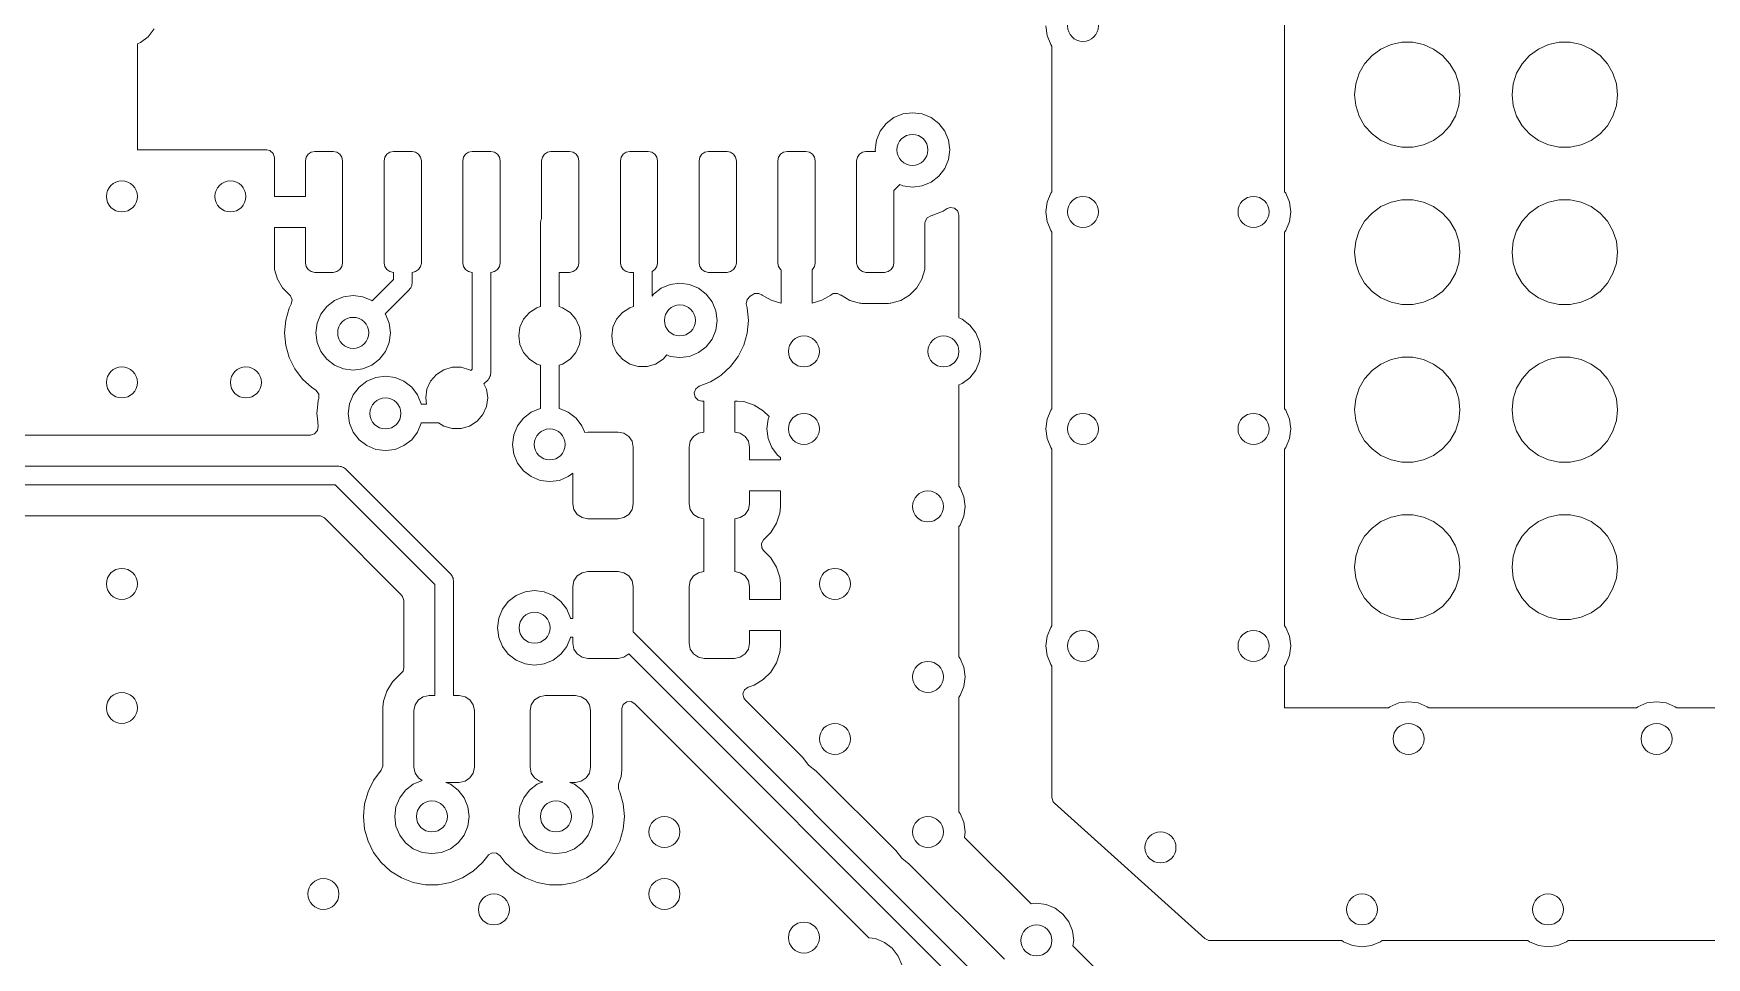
# Model space of a CAD drawing. Header units: millimetres. Extents: x 0 to 594, y 0 to 420.
# Drawn here: x 437.7 to 491.6, y 179.2 to 209 of the extents above; entities that cross this region are included whole.
import ezdxf

# ---------------------------------------------------------------- set-up
doc = ezdxf.new("R2010")
doc.units = ezdxf.units.MM
doc.linetypes.add('K5LT32768', pattern=[0])
picture_1 = doc.add_image_def('image2.png', size_in_pixel=(1000, 1000))

msp = doc.modelspace()

# ---------------------------------------------------------------- linework, layer by layer
at = {"color": 7, "linetype": 'K5LT32768', "lineweight": 18}
for p, q in [((478.013, 203.868), (478.013, 209.565)), ((441.113, 208.677), (441.362, 208.868)), ((441.362, 208.868), (441.552, 209.116)), ((470.313, 209.216), (470.354, 208.906)), ((470.354, 208.906), (470.474, 208.616)), ((441.013, 208.636), (441.113, 208.677)), ((441.013, 208.156), (441.013, 208.636)), ((470.474, 208.616), (470.513, 208.565)), ((470.513, 208.565), (470.513, 203.868)), ((481.123, 208.469), (480.836, 208.26)), ((481.448, 208.613), (481.123, 208.469)), ((481.796, 208.687), (481.448, 208.613)), ((482.151, 208.687), (481.796, 208.687)), ((482.499, 208.613), (482.151, 208.687)), ((482.823, 208.469), (482.499, 208.613)), ((483.111, 208.26), (482.823, 208.469)), ((486.203, 208.469), (485.916, 208.26)), ((486.528, 208.613), (486.203, 208.469)), ((486.876, 208.687), (486.528, 208.613)), ((487.231, 208.687), (486.876, 208.687)), ((487.579, 208.613), (487.231, 208.687)), ((487.903, 208.469), (487.579, 208.613)), ((488.191, 208.26), (487.903, 208.469)), ((441.013, 205.216), (441.013, 208.156)), ((480.598, 207.996), (480.42, 207.688)), ((480.836, 208.26), (480.598, 207.996)), ((483.349, 207.996), (483.111, 208.26)), ((483.526, 207.688), (483.349, 207.996)), ((485.678, 207.996), (485.5, 207.688)), ((485.916, 208.26), (485.678, 207.996)), ((488.429, 207.996), (488.191, 208.26)), ((488.606, 207.688), (488.429, 207.996)), ((480.31, 207.35), (480.273, 206.996)), ((480.42, 207.688), (480.31, 207.35)), ((483.636, 207.35), (483.526, 207.688)), ((483.673, 206.996), (483.636, 207.35)), ((485.39, 207.35), (485.353, 206.996)), ((485.5, 207.688), (485.39, 207.35)), ((488.716, 207.35), (488.606, 207.688)), ((488.753, 206.996), (488.716, 207.35)), ((480.273, 206.996), (480.31, 206.643)), ((483.636, 206.643), (483.673, 206.996)), ((485.353, 206.996), (485.39, 206.643)), ((488.716, 206.643), (488.753, 206.996)), ((465.413, 206.256), (465.165, 206.065)), ((465.703, 206.376), (465.413, 206.256)), ((466.013, 206.416), (465.703, 206.376)), ((466.324, 206.376), (466.013, 206.416)), ((466.613, 206.256), (466.324, 206.376)), ((466.862, 206.065), (466.613, 206.256)), ((480.31, 206.643), (480.42, 206.305)), ((480.42, 206.305), (480.598, 205.997)), ((483.349, 205.997), (483.526, 206.305)), ((483.526, 206.305), (483.636, 206.643)), ((485.39, 206.643), (485.5, 206.305)), ((485.5, 206.305), (485.678, 205.997)), ((488.429, 205.997), (488.606, 206.305)), ((488.606, 206.305), (488.716, 206.643)), ((464.974, 205.816), (464.854, 205.527)), ((465.165, 206.065), (464.974, 205.816)), ((467.052, 205.816), (466.862, 206.065)), ((467.172, 205.527), (467.052, 205.816)), ((480.598, 205.997), (480.836, 205.733)), ((480.836, 205.733), (481.123, 205.524)), ((482.823, 205.524), (483.111, 205.733)), ((483.111, 205.733), (483.349, 205.997)), ((485.678, 205.997), (485.916, 205.733)), ((485.916, 205.733), (486.203, 205.524)), ((487.903, 205.524), (488.191, 205.733)), ((488.191, 205.733), (488.429, 205.997)), ((445.185, 205.216), (441.013, 205.216)), ((445.288, 205.194), (445.185, 205.216)), ((445.394, 205.103), (445.288, 205.194)), ((445.433, 204.968), (445.394, 205.103)), ((446.521, 205.079), (446.456, 204.981)), ((446.618, 205.144), (446.521, 205.079)), ((446.733, 205.166), (446.618, 205.144)), ((447.333, 205.166), (446.733, 205.166)), ((447.448, 205.144), (447.333, 205.166)), ((447.545, 205.079), (447.448, 205.144)), ((447.61, 204.981), (447.545, 205.079)), ((449.061, 205.079), (448.996, 204.981)), ((449.158, 205.144), (449.061, 205.079)), ((449.273, 205.166), (449.158, 205.144)), ((449.873, 205.166), (449.273, 205.166)), ((449.988, 205.144), (449.873, 205.166)), ((450.085, 205.079), (449.988, 205.144)), ((450.15, 204.981), (450.085, 205.079)), ((451.601, 205.079), (451.536, 204.981)), ((451.698, 205.144), (451.601, 205.079)), ((451.813, 205.166), (451.698, 205.144)), ((452.413, 205.166), (451.813, 205.166)), ((452.528, 205.144), (452.413, 205.166)), ((452.625, 205.079), (452.528, 205.144)), ((452.69, 204.981), (452.625, 205.079)), ((454.141, 205.079), (454.076, 204.981)), ((454.238, 205.144), (454.141, 205.079)), ((454.353, 205.166), (454.238, 205.144)), ((454.953, 205.166), (454.353, 205.166)), ((455.068, 205.144), (454.953, 205.166)), ((455.165, 205.079), (455.068, 205.144)), ((455.23, 204.981), (455.165, 205.079)), ((456.681, 205.079), (456.616, 204.981)), ((456.778, 205.144), (456.681, 205.079)), ((456.893, 205.166), (456.778, 205.144)), ((457.493, 205.166), (456.893, 205.166)), ((457.608, 205.144), (457.493, 205.166)), ((457.705, 205.079), (457.608, 205.144)), ((457.77, 204.981), (457.705, 205.079)), ((459.221, 205.079), (459.156, 204.981)), ((459.318, 205.144), (459.221, 205.079)), ((459.433, 205.166), (459.318, 205.144)), ((460.033, 205.166), (459.433, 205.166)), ((460.148, 205.144), (460.033, 205.166)), ((460.245, 205.079), (460.148, 205.144)), ((460.31, 204.981), (460.245, 205.079)), ((461.761, 205.079), (461.696, 204.981)), ((461.858, 205.144), (461.761, 205.079)), ((461.973, 205.166), (461.858, 205.144)), ((462.573, 205.166), (461.973, 205.166)), ((462.688, 205.144), (462.573, 205.166)), ((462.785, 205.079), (462.688, 205.144)), ((462.85, 204.981), (462.785, 205.079)), ((464.301, 205.079), (464.236, 204.981)), ((464.398, 205.144), (464.301, 205.079)), ((464.513, 205.166), (464.398, 205.144)), ((464.82, 205.166), (464.513, 205.166)), ((464.854, 205.527), (464.813, 205.216)), ((464.813, 205.216), (464.82, 205.166)), ((467.213, 205.216), (467.172, 205.527)), ((467.172, 204.906), (467.213, 205.216)), ((481.123, 205.524), (481.448, 205.38)), ((481.448, 205.38), (481.796, 205.306)), ((481.796, 205.306), (482.151, 205.306)), ((482.151, 205.306), (482.499, 205.38)), ((482.499, 205.38), (482.823, 205.524)), ((486.203, 205.524), (486.528, 205.38)), ((486.528, 205.38), (486.876, 205.306)), ((486.876, 205.306), (487.231, 205.306)), ((487.231, 205.306), (487.579, 205.38)), ((487.579, 205.38), (487.903, 205.524)), ((445.433, 204.956), (445.433, 204.968)), ((445.433, 203.716), (445.433, 204.956)), ((446.456, 204.981), (446.433, 204.866)), ((446.433, 204.866), (446.433, 203.716)), ((447.633, 204.866), (447.61, 204.981)), ((447.633, 201.566), (447.633, 204.866)), ((448.996, 204.981), (448.973, 204.866)), ((448.973, 204.866), (448.973, 201.566)), ((450.173, 204.866), (450.15, 204.981)), ((450.173, 201.566), (450.173, 204.866)), ((451.536, 204.981), (451.513, 204.866)), ((451.513, 204.866), (451.513, 201.566)), ((452.713, 204.866), (452.69, 204.981)), ((452.713, 201.566), (452.713, 204.866)), ((454.076, 204.981), (454.053, 204.866)), ((454.053, 204.866), (454.053, 203.026)), ((455.253, 204.866), (455.23, 204.981)), ((455.253, 201.566), (455.253, 204.866)), ((456.616, 204.981), (456.593, 204.866)), ((456.593, 204.866), (456.593, 201.566)), ((457.793, 204.866), (457.77, 204.981)), ((457.793, 201.566), (457.793, 204.866)), ((459.156, 204.981), (459.133, 204.866)), ((459.133, 204.866), (459.133, 201.566)), ((460.333, 204.866), (460.31, 204.981)), ((460.333, 201.566), (460.333, 204.866)), ((461.696, 204.981), (461.673, 204.866)), ((461.673, 204.866), (461.673, 201.566)), ((462.873, 204.866), (462.85, 204.981)), ((462.873, 201.566), (462.873, 204.866)), ((464.236, 204.981), (464.213, 204.866)), ((464.213, 204.866), (464.213, 201.566)), ((466.862, 204.368), (467.052, 204.616)), ((467.052, 204.616), (467.172, 204.906)), ((465.413, 203.909), (465.603, 204.099)), ((465.603, 204.099), (465.703, 204.057)), ((465.703, 204.057), (466.013, 204.016)), ((466.013, 204.016), (466.324, 204.057)), ((466.324, 204.057), (466.613, 204.177)), ((466.613, 204.177), (466.862, 204.368)), ((446.433, 203.716), (445.433, 203.716)), ((465.413, 201.566), (465.413, 203.909)), ((470.354, 203.527), (470.313, 203.216)), ((470.474, 203.816), (470.354, 203.527)), ((470.513, 203.868), (470.474, 203.816)), ((478.052, 203.816), (478.013, 203.868)), ((478.172, 203.527), (478.052, 203.816)), ((478.213, 203.216), (478.172, 203.527)), ((481.448, 203.533), (481.123, 203.389)), ((481.796, 203.607), (481.448, 203.533)), ((482.151, 203.607), (481.796, 203.607)), ((482.499, 203.533), (482.151, 203.607)), ((482.823, 203.389), (482.499, 203.533)), ((486.528, 203.533), (486.203, 203.389)), ((486.876, 203.607), (486.528, 203.533)), ((487.231, 203.607), (486.876, 203.607)), ((487.579, 203.533), (487.231, 203.607)), ((487.903, 203.389), (487.579, 203.533)), ((454.023, 202.915), (454.013, 202.876)), ((454.043, 202.988), (454.023, 202.954)), ((454.023, 202.954), (454.023, 202.915)), ((454.053, 203.026), (454.043, 202.988)), ((466.422, 202.906), (466.414, 202.846)), ((466.492, 203.027), (466.422, 202.906)), ((466.608, 203.086), (466.492, 203.027)), ((466.616, 203.09), (466.607, 203.087)), ((466.607, 203.087), (466.608, 203.086)), ((466.617, 203.09), (466.616, 203.09)), ((466.618, 203.09), (466.617, 203.09)), ((466.999, 203.238), (466.618, 203.09)), ((467.135, 203.322), (466.999, 203.238)), ((467.23, 203.357), (467.135, 203.322)), ((467.368, 203.337), (467.23, 203.357)), ((467.474, 203.245), (467.368, 203.337)), ((467.513, 203.111), (467.474, 203.245)), ((467.513, 199.797), (467.513, 203.111)), ((470.313, 203.216), (470.354, 202.906)), ((470.354, 202.906), (470.474, 202.616)), ((478.052, 202.616), (478.172, 202.906)), ((478.172, 202.906), (478.213, 203.216)), ((480.598, 202.916), (480.42, 202.608)), ((480.836, 203.18), (480.598, 202.916)), ((481.123, 203.389), (480.836, 203.18)), ((483.111, 203.18), (482.823, 203.389)), ((483.349, 202.916), (483.111, 203.18)), ((483.526, 202.608), (483.349, 202.916)), ((485.678, 202.916), (485.5, 202.608)), ((485.916, 203.18), (485.678, 202.916)), ((486.203, 203.389), (485.916, 203.18)), ((488.191, 203.18), (487.903, 203.389)), ((488.429, 202.916), (488.191, 203.18)), ((488.606, 202.608), (488.429, 202.916)), ((445.433, 201.435), (445.433, 202.716)), ((445.433, 202.716), (446.433, 202.716)), ((446.433, 202.716), (446.433, 201.566)), ((454.013, 202.876), (454.013, 200.16)), ((466.414, 202.846), (466.414, 201.435)), ((470.474, 202.616), (470.513, 202.565)), ((470.513, 202.565), (470.513, 196.868)), ((478.013, 202.565), (478.052, 202.616)), ((478.013, 196.868), (478.013, 202.565)), ((480.42, 202.608), (480.31, 202.27)), ((483.636, 202.27), (483.526, 202.608)), ((485.5, 202.608), (485.39, 202.27)), ((488.716, 202.27), (488.606, 202.608)), ((480.31, 202.27), (480.273, 201.916)), ((480.273, 201.916), (480.31, 201.563)), ((483.673, 201.916), (483.636, 202.27)), ((483.636, 201.563), (483.673, 201.916)), ((485.39, 202.27), (485.353, 201.916)), ((485.353, 201.916), (485.39, 201.563)), ((488.753, 201.916), (488.716, 202.27)), ((488.716, 201.563), (488.753, 201.916)), ((445.439, 201.362), (445.433, 201.435)), ((445.531, 201.046), (445.439, 201.362)), ((446.433, 201.566), (446.456, 201.452)), ((446.456, 201.452), (446.521, 201.354)), ((446.521, 201.354), (446.618, 201.289)), ((446.618, 201.289), (446.733, 201.266)), ((447.333, 201.266), (447.448, 201.289)), ((447.448, 201.289), (447.545, 201.354)), ((447.545, 201.354), (447.61, 201.452)), ((447.61, 201.452), (447.633, 201.566)), ((448.973, 201.566), (448.996, 201.452)), ((448.996, 201.452), (449.061, 201.354)), ((449.061, 201.354), (449.158, 201.289)), ((449.158, 201.289), (449.273, 201.266)), ((449.873, 201.266), (449.988, 201.289)), ((449.988, 201.289), (450.085, 201.354)), ((450.085, 201.354), (450.15, 201.452)), ((450.15, 201.452), (450.173, 201.566)), ((451.513, 201.566), (451.536, 201.452)), ((451.536, 201.452), (451.601, 201.354)), ((451.601, 201.354), (451.698, 201.289)), ((451.698, 201.289), (451.813, 201.266)), ((452.413, 201.266), (452.528, 201.289)), ((452.528, 201.289), (452.625, 201.354)), ((452.625, 201.354), (452.69, 201.452)), ((452.69, 201.452), (452.713, 201.566)), ((454.953, 201.266), (455.068, 201.289)), ((455.068, 201.289), (455.165, 201.354)), ((455.165, 201.354), (455.23, 201.452)), ((455.23, 201.452), (455.253, 201.566)), ((456.593, 201.566), (456.616, 201.452)), ((456.616, 201.452), (456.681, 201.354)), ((456.681, 201.354), (456.778, 201.289)), ((456.778, 201.289), (456.893, 201.266)), ((457.613, 201.293), (457.705, 201.354)), ((457.613, 200.498), (457.613, 201.293)), ((457.705, 201.354), (457.77, 201.452)), ((457.77, 201.452), (457.793, 201.566)), ((459.133, 201.566), (459.156, 201.452)), ((459.156, 201.452), (459.221, 201.354)), ((459.221, 201.354), (459.318, 201.289)), ((459.318, 201.289), (459.433, 201.266)), ((460.033, 201.266), (460.148, 201.289)), ((460.148, 201.289), (460.245, 201.354)), ((460.245, 201.354), (460.31, 201.452)), ((460.31, 201.452), (460.333, 201.566)), ((461.673, 201.566), (461.696, 201.452)), ((461.696, 201.452), (461.761, 201.354)), ((461.761, 201.354), (461.773, 201.346)), ((461.773, 201.346), (461.773, 200.272)), ((462.773, 201.346), (462.785, 201.354)), ((462.773, 200.272), (462.773, 201.346)), ((462.785, 201.354), (462.85, 201.452)), ((462.85, 201.452), (462.873, 201.566)), ((464.213, 201.566), (464.236, 201.452)), ((464.236, 201.452), (464.301, 201.354)), ((464.301, 201.354), (464.398, 201.289)), ((464.398, 201.289), (464.513, 201.266)), ((465.113, 201.266), (465.228, 201.289)), ((465.228, 201.289), (465.325, 201.354)), ((465.325, 201.354), (465.39, 201.452)), ((465.39, 201.452), (465.413, 201.566)), ((466.408, 201.361), (466.317, 201.046)), ((466.414, 201.435), (466.408, 201.361)), ((480.31, 201.563), (480.42, 201.225)), ((483.526, 201.225), (483.636, 201.563)), ((485.39, 201.563), (485.5, 201.225)), ((488.606, 201.225), (488.716, 201.563)), ((445.698, 200.763), (445.531, 201.046)), ((445.931, 200.53), (445.698, 200.763)), ((446.733, 201.266), (447.333, 201.266)), ((449.273, 201.039), (448.582, 200.348)), ((449.273, 201.266), (449.273, 201.039)), ((449.805, 200.737), (449.833, 200.765)), ((449.833, 200.765), (449.843, 200.803)), ((449.843, 200.803), (449.863, 200.837)), ((449.863, 200.877), (449.873, 200.915)), ((449.863, 200.837), (449.863, 200.877)), ((449.873, 200.915), (449.873, 201.266)), ((451.813, 201.266), (451.813, 198.141)), ((452.413, 198.016), (452.413, 201.266)), ((454.613, 200.16), (454.613, 201.266)), ((454.613, 201.266), (454.953, 201.266)), ((456.893, 201.266), (457.013, 201.266)), ((457.013, 201.266), (457.013, 200.16)), ((457.913, 200.756), (457.665, 200.565)), ((458.203, 200.876), (457.913, 200.756)), ((458.513, 200.916), (458.203, 200.876)), ((458.824, 200.876), (458.513, 200.916)), ((459.113, 200.756), (458.824, 200.876)), ((459.362, 200.565), (459.113, 200.756)), ((459.433, 201.266), (460.033, 201.266)), ((464.513, 201.266), (465.113, 201.266)), ((466.149, 200.763), (465.917, 200.53)), ((466.317, 201.046), (466.149, 200.763)), ((480.42, 201.225), (480.598, 200.917)), ((480.598, 200.917), (480.836, 200.653)), ((483.111, 200.653), (483.349, 200.917)), ((483.349, 200.917), (483.526, 201.225)), ((485.5, 201.225), (485.678, 200.917)), ((485.678, 200.917), (485.916, 200.653)), ((488.191, 200.653), (488.429, 200.917)), ((488.429, 200.917), (488.606, 201.225)), ((445.913, 200.114), (445.978, 200.244)), ((445.948, 200.511), (445.931, 200.53)), ((446.002, 200.382), (445.948, 200.511)), ((445.978, 200.244), (446.002, 200.382)), ((447.374, 200.355), (447.125, 200.164)), ((447.663, 200.474), (447.374, 200.355)), ((447.974, 200.515), (447.663, 200.474)), ((448.284, 200.474), (447.974, 200.515)), ((448.574, 200.355), (448.284, 200.474)), ((448.582, 200.348), (448.574, 200.355)), ((449.006, 199.924), (449.785, 200.703)), ((449.785, 200.703), (449.805, 200.737)), ((457.665, 200.565), (457.613, 200.498)), ((459.552, 200.316), (459.362, 200.565)), ((459.672, 200.027), (459.552, 200.316)), ((460.678, 200.39), (460.653, 200.253)), ((460.653, 200.253), (460.661, 200.211)), ((460.661, 200.211), (460.686, 200.123)), ((460.773, 200.493), (460.678, 200.39)), ((460.837, 200.53), (460.773, 200.493)), ((460.849, 200.54), (460.837, 200.53)), ((460.852, 200.537), (460.849, 200.54)), ((460.917, 200.579), (460.852, 200.537)), ((461.057, 200.589), (460.917, 200.579)), ((461.154, 200.536), (461.057, 200.589)), ((461.158, 200.541), (461.154, 200.536)), ((461.17, 200.531), (461.158, 200.541)), ((461.453, 200.364), (461.17, 200.531)), ((461.768, 200.272), (461.453, 200.364)), ((461.773, 200.272), (461.768, 200.272)), ((462.778, 200.272), (462.773, 200.272)), ((463.094, 200.364), (462.778, 200.272)), ((463.376, 200.531), (463.094, 200.364)), ((463.389, 200.541), (463.376, 200.531)), ((463.391, 200.537), (463.389, 200.541)), ((463.456, 200.579), (463.391, 200.537)), ((463.595, 200.589), (463.456, 200.579)), ((463.694, 200.535), (463.595, 200.589)), ((463.697, 200.54), (463.694, 200.535)), ((463.71, 200.53), (463.697, 200.54)), ((463.992, 200.363), (463.71, 200.53)), ((464.225, 200.295), (463.992, 200.363)), ((464.308, 200.271), (464.225, 200.295)), ((464.345, 200.268), (464.308, 200.271)), ((464.382, 200.265), (464.345, 200.268)), ((465.245, 200.265), (464.382, 200.265)), ((465.294, 200.269), (465.245, 200.265)), ((465.318, 200.271), (465.294, 200.269)), ((465.557, 200.341), (465.318, 200.271)), ((465.634, 200.363), (465.557, 200.341)), ((465.917, 200.53), (465.634, 200.363)), ((480.836, 200.653), (481.123, 200.444)), ((481.123, 200.444), (481.448, 200.3)), ((481.448, 200.3), (481.796, 200.226)), ((481.796, 200.226), (482.151, 200.226)), ((482.151, 200.226), (482.499, 200.3)), ((482.499, 200.3), (482.823, 200.444)), ((482.823, 200.444), (483.111, 200.653)), ((485.916, 200.653), (486.203, 200.444)), ((486.203, 200.444), (486.528, 200.3)), ((486.528, 200.3), (486.876, 200.226)), ((486.876, 200.226), (487.231, 200.226)), ((487.231, 200.226), (487.579, 200.3)), ((487.579, 200.3), (487.903, 200.444)), ((487.903, 200.444), (488.191, 200.653)), ((445.763, 199.315), (445.801, 199.721)), ((445.801, 199.721), (445.913, 200.114)), ((446.934, 199.915), (446.815, 199.626)), ((447.125, 200.164), (446.934, 199.915)), ((449.013, 199.915), (449.006, 199.924)), ((449.133, 199.626), (449.013, 199.915)), ((453.472, 199.757), (453.354, 199.498)), ((453.658, 199.972), (453.472, 199.757)), ((453.898, 200.126), (453.658, 199.972)), ((454.013, 200.16), (453.898, 200.126)), ((454.729, 200.126), (454.613, 200.16)), ((454.968, 199.972), (454.729, 200.126)), ((455.155, 199.757), (454.968, 199.972)), ((455.273, 199.498), (455.155, 199.757)), ((456.472, 199.757), (456.354, 199.498)), ((456.658, 199.972), (456.472, 199.757)), ((456.898, 200.126), (456.658, 199.972)), ((457.013, 200.16), (456.898, 200.126)), ((459.713, 199.716), (459.672, 200.027)), ((459.672, 199.406), (459.713, 199.716)), ((460.686, 200.123), (460.724, 199.716)), ((460.724, 199.716), (460.686, 199.31)), ((467.613, 199.756), (467.513, 199.797)), ((467.862, 199.565), (467.613, 199.756)), ((445.801, 198.909), (445.763, 199.315)), ((446.815, 199.626), (446.774, 199.315)), ((446.774, 199.315), (446.815, 199.005)), ((449.174, 199.315), (449.133, 199.626)), ((449.133, 199.005), (449.174, 199.315)), ((453.354, 199.498), (453.313, 199.216)), ((453.313, 199.216), (453.354, 198.935)), ((455.313, 199.216), (455.273, 199.498)), ((455.273, 198.935), (455.313, 199.216)), ((456.354, 199.498), (456.313, 199.216)), ((456.313, 199.216), (456.354, 198.935)), ((459.552, 199.116), (459.672, 199.406)), ((460.686, 199.31), (460.574, 198.918)), ((468.052, 199.316), (467.862, 199.565)), ((468.172, 199.027), (468.052, 199.316)), ((445.913, 198.517), (445.801, 198.909)), ((446.815, 199.005), (446.934, 198.715)), ((446.934, 198.715), (447.125, 198.467)), ((448.822, 198.467), (449.013, 198.715)), ((449.013, 198.715), (449.133, 199.005)), ((453.354, 198.935), (453.472, 198.676)), ((453.472, 198.676), (453.658, 198.461)), ((454.968, 198.461), (455.155, 198.676)), ((455.155, 198.676), (455.273, 198.935)), ((456.354, 198.935), (456.472, 198.676)), ((456.472, 198.676), (456.658, 198.461)), ((457.968, 198.461), (458.092, 198.603)), ((458.092, 198.603), (458.203, 198.557)), ((458.824, 198.557), (459.113, 198.677)), ((459.113, 198.677), (459.362, 198.868)), ((459.362, 198.868), (459.552, 199.116)), ((460.574, 198.918), (460.393, 198.553)), ((468.213, 198.716), (468.172, 199.027)), ((468.172, 198.406), (468.213, 198.716)), ((446.094, 198.152), (445.913, 198.517)), ((446.34, 197.826), (446.094, 198.152)), ((447.125, 198.467), (447.374, 198.276)), ((447.374, 198.276), (447.663, 198.156)), ((447.663, 198.156), (447.974, 198.115)), ((447.974, 198.115), (448.284, 198.156)), ((448.284, 198.156), (448.574, 198.276)), ((448.574, 198.276), (448.822, 198.467)), ((450.898, 198.126), (450.658, 197.972)), ((451.171, 198.206), (450.898, 198.126)), ((451.456, 198.206), (451.171, 198.206)), ((451.729, 198.126), (451.456, 198.206)), ((451.771, 198.099), (451.729, 198.126)), ((451.813, 198.141), (451.771, 198.099)), ((453.658, 198.461), (453.898, 198.307)), ((453.898, 198.307), (454.013, 198.273)), ((454.013, 198.273), (454.013, 196.877)), ((454.613, 198.273), (454.729, 198.307)), ((454.613, 196.877), (454.613, 198.273)), ((454.729, 198.307), (454.968, 198.461)), ((456.658, 198.461), (456.898, 198.307)), ((456.898, 198.307), (457.171, 198.227)), ((457.171, 198.227), (457.456, 198.227)), ((457.456, 198.227), (457.729, 198.307)), ((457.729, 198.307), (457.968, 198.461)), ((458.203, 198.557), (458.513, 198.516)), ((458.513, 198.516), (458.824, 198.557)), ((460.147, 198.227), (459.845, 197.953)), ((460.393, 198.553), (460.147, 198.227)), ((467.862, 197.868), (468.052, 198.116)), ((468.052, 198.116), (468.172, 198.406)), ((480.836, 198.1), (480.598, 197.836)), ((481.123, 198.309), (480.836, 198.1)), ((481.448, 198.453), (481.123, 198.309)), ((481.796, 198.527), (481.448, 198.453)), ((482.151, 198.527), (481.796, 198.527)), ((482.499, 198.453), (482.151, 198.527)), ((482.823, 198.309), (482.499, 198.453)), ((483.111, 198.1), (482.823, 198.309)), ((483.349, 197.836), (483.111, 198.1)), ((485.916, 198.1), (485.678, 197.836)), ((486.203, 198.309), (485.916, 198.1)), ((486.528, 198.453), (486.203, 198.309)), ((486.876, 198.527), (486.528, 198.453)), ((487.231, 198.527), (486.876, 198.527)), ((487.579, 198.453), (487.231, 198.527)), ((487.903, 198.309), (487.579, 198.453)), ((488.191, 198.1), (487.903, 198.309)), ((488.429, 197.836), (488.191, 198.1)), ((446.642, 197.551), (446.34, 197.826)), ((446.755, 197.481), (446.642, 197.551)), ((448.165, 197.565), (447.974, 197.316)), ((448.413, 197.756), (448.165, 197.565)), ((448.703, 197.876), (448.413, 197.756)), ((449.013, 197.916), (448.703, 197.876)), ((449.324, 197.876), (449.013, 197.916)), ((449.613, 197.756), (449.324, 197.876)), ((449.862, 197.565), (449.613, 197.756)), ((450.052, 197.316), (449.862, 197.565)), ((450.472, 197.757), (450.354, 197.498)), ((450.658, 197.972), (450.472, 197.757)), ((452.193, 197.672), (452.325, 197.804)), ((452.273, 197.498), (452.193, 197.672)), ((452.325, 197.804), (452.345, 197.839)), ((452.345, 197.839), (452.373, 197.866)), ((452.373, 197.866), (452.383, 197.905)), ((452.383, 197.905), (452.403, 197.939)), ((452.403, 197.978), (452.413, 198.016)), ((452.403, 197.939), (452.403, 197.978)), ((459.021, 197.511), (458.974, 197.379)), ((459.132, 197.596), (459.021, 197.511)), ((459.499, 197.738), (459.132, 197.596)), ((459.744, 197.89), (459.499, 197.738)), ((459.845, 197.953), (459.744, 197.89)), ((467.513, 197.636), (467.613, 197.677)), ((467.513, 195.216), (467.513, 197.636)), ((467.613, 197.677), (467.862, 197.868)), ((480.42, 197.528), (480.31, 197.19)), ((480.598, 197.836), (480.42, 197.528)), ((483.526, 197.528), (483.349, 197.836)), ((483.636, 197.19), (483.526, 197.528)), ((485.5, 197.528), (485.39, 197.19)), ((485.678, 197.836), (485.5, 197.528)), ((488.606, 197.528), (488.429, 197.836)), ((488.716, 197.19), (488.606, 197.528)), ((446.785, 197.459), (446.755, 197.481)), ((446.862, 197.342), (446.785, 197.459)), ((446.811, 196.805), (446.84, 197.123)), ((446.84, 197.123), (446.847, 197.145)), ((446.847, 197.145), (446.863, 197.202)), ((446.863, 197.202), (446.862, 197.342)), ((447.854, 197.027), (447.813, 196.716)), ((447.974, 197.316), (447.854, 197.027)), ((450.172, 197.027), (450.052, 197.316)), ((450.174, 197.016), (450.172, 197.027)), ((450.342, 197.016), (450.174, 197.016)), ((450.354, 197.498), (450.313, 197.216)), ((450.313, 197.216), (450.342, 197.016)), ((452.313, 197.216), (452.273, 197.498)), ((452.273, 196.935), (452.313, 197.216)), ((458.974, 197.379), (459.005, 197.243)), ((459.005, 197.243), (459.105, 197.145)), ((459.105, 197.145), (459.221, 197.116)), ((459.221, 197.116), (459.283, 197.116)), ((459.283, 197.116), (459.283, 196.114)), ((460.283, 196.114), (460.283, 197.116)), ((460.283, 197.116), (460.37, 197.116)), ((460.37, 197.116), (460.574, 197.096)), ((460.574, 197.096), (460.904, 196.986)), ((460.904, 196.986), (461.2, 196.804)), ((480.31, 197.19), (480.273, 196.836)), ((483.673, 196.836), (483.636, 197.19)), ((485.39, 197.19), (485.353, 196.836)), ((488.753, 196.836), (488.716, 197.19)), ((446.803, 196.716), (446.811, 196.805)), ((446.818, 196.555), (446.803, 196.716)), ((446.84, 196.31), (446.818, 196.555)), ((447.813, 196.716), (447.854, 196.406)), ((451.729, 196.307), (451.968, 196.461)), ((451.968, 196.461), (452.155, 196.676)), ((452.155, 196.676), (452.273, 196.935)), ((453.465, 196.565), (453.274, 196.316)), ((453.713, 196.756), (453.465, 196.565)), ((454.003, 196.876), (453.713, 196.756)), ((454.013, 196.877), (454.003, 196.876)), ((454.624, 196.876), (454.613, 196.877)), ((454.913, 196.756), (454.624, 196.876)), ((455.162, 196.565), (454.913, 196.756)), ((455.352, 196.316), (455.162, 196.565)), ((461.2, 196.804), (461.39, 196.613)), ((461.354, 196.527), (461.313, 196.216)), ((461.39, 196.613), (461.354, 196.527)), ((470.354, 196.527), (470.313, 196.216)), ((470.474, 196.816), (470.354, 196.527)), ((470.513, 196.868), (470.474, 196.816)), ((478.052, 196.816), (478.013, 196.868)), ((478.172, 196.527), (478.052, 196.816)), ((478.213, 196.216), (478.172, 196.527)), ((480.273, 196.836), (480.31, 196.483)), ((480.31, 196.483), (480.42, 196.145)), ((483.526, 196.145), (483.636, 196.483)), ((483.636, 196.483), (483.673, 196.836)), ((485.353, 196.836), (485.39, 196.483)), ((485.39, 196.483), (485.5, 196.145)), ((488.606, 196.145), (488.716, 196.483)), ((488.716, 196.483), (488.753, 196.836)), ((428.021, 196.017), (446.597, 196.017)), ((446.597, 196.017), (446.731, 196.057)), ((446.731, 196.057), (446.822, 196.162)), ((446.822, 196.162), (446.842, 196.301)), ((446.842, 196.301), (446.84, 196.31)), ((447.854, 196.406), (447.974, 196.116)), ((447.974, 196.116), (448.165, 195.868)), ((449.862, 195.868), (450.052, 196.116)), ((450.052, 196.116), (450.172, 196.406)), ((450.172, 196.406), (450.174, 196.416)), ((450.174, 196.416), (450.727, 196.416)), ((450.727, 196.416), (450.898, 196.307)), ((450.898, 196.307), (451.171, 196.227)), ((451.171, 196.227), (451.456, 196.227)), ((451.456, 196.227), (451.729, 196.307)), ((453.154, 196.027), (453.113, 195.716)), ((453.274, 196.316), (453.154, 196.027)), ((455.444, 196.096), (455.352, 196.316)), ((455.546, 196.116), (455.444, 196.096)), ((456.521, 196.116), (455.546, 196.116)), ((456.707, 196.079), (456.521, 196.116)), ((456.865, 195.974), (456.707, 196.079)), ((456.971, 195.816), (456.865, 195.974)), ((458.951, 195.974), (458.845, 195.816)), ((459.109, 196.079), (458.951, 195.974)), ((459.283, 196.114), (459.109, 196.079)), ((460.457, 196.079), (460.283, 196.114)), ((460.615, 195.974), (460.457, 196.079)), ((460.721, 195.816), (460.615, 195.974)), ((461.313, 196.216), (461.354, 195.906)), ((461.354, 195.906), (461.474, 195.616)), ((470.313, 196.216), (470.354, 195.906)), ((470.354, 195.906), (470.474, 195.616)), ((478.052, 195.616), (478.172, 195.906)), ((478.172, 195.906), (478.213, 196.216)), ((480.42, 196.145), (480.598, 195.837)), ((483.349, 195.837), (483.526, 196.145)), ((485.5, 196.145), (485.678, 195.837)), ((488.429, 195.837), (488.606, 196.145)), ((448.165, 195.868), (448.413, 195.677)), ((448.413, 195.677), (448.703, 195.557)), ((448.703, 195.557), (449.013, 195.516)), ((449.013, 195.516), (449.324, 195.557)), ((449.324, 195.557), (449.613, 195.677)), ((449.613, 195.677), (449.862, 195.868)), ((453.113, 195.716), (453.154, 195.406)), ((453.154, 195.406), (453.274, 195.116)), ((457.008, 195.629), (456.971, 195.816)), ((457.008, 193.804), (457.008, 195.629)), ((458.845, 195.816), (458.808, 195.629)), ((458.808, 195.629), (458.808, 193.804)), ((460.758, 195.629), (460.721, 195.816)), ((460.758, 195.216), (460.758, 195.629)), ((461.474, 195.616), (461.665, 195.368)), ((461.665, 195.368), (461.758, 195.296)), ((470.474, 195.616), (470.513, 195.565)), ((470.513, 195.565), (470.513, 189.868)), ((478.013, 195.565), (478.052, 195.616)), ((478.013, 189.868), (478.013, 195.565)), ((480.598, 195.837), (480.836, 195.573)), ((480.836, 195.573), (481.123, 195.364)), ((481.123, 195.364), (481.448, 195.22)), ((482.499, 195.22), (482.823, 195.364)), ((482.823, 195.364), (483.111, 195.573)), ((483.111, 195.573), (483.349, 195.837)), ((485.678, 195.837), (485.916, 195.573)), ((485.916, 195.573), (486.203, 195.364)), ((486.203, 195.364), (486.528, 195.22)), ((487.579, 195.22), (487.903, 195.364)), ((487.903, 195.364), (488.191, 195.573)), ((488.191, 195.573), (488.429, 195.837)), ((447.513, 195.016), (425.674, 195.016)), ((447.551, 195.006), (447.513, 195.016)), ((447.591, 195.006), (447.551, 195.006)), ((447.625, 194.987), (447.591, 195.006)), ((447.663, 194.976), (447.625, 194.987)), ((447.691, 194.948), (447.663, 194.976)), ((447.725, 194.929), (447.691, 194.948)), ((451.12, 191.534), (447.725, 194.929)), ((453.274, 195.116), (453.465, 194.868)), ((453.465, 194.868), (453.713, 194.677)), ((461.758, 195.216), (460.758, 195.216)), ((461.758, 195.296), (461.758, 195.216)), ((467.513, 194.368), (467.513, 195.216)), ((481.448, 195.22), (481.796, 195.146)), ((481.796, 195.146), (482.151, 195.146)), ((482.151, 195.146), (482.499, 195.22)), ((486.528, 195.22), (486.876, 195.146)), ((486.876, 195.146), (487.231, 195.146)), ((487.231, 195.146), (487.579, 195.22)), ((425.674, 194.416), (447.389, 194.416)), ((447.389, 194.416), (450.608, 191.197)), ((453.713, 194.677), (454.003, 194.557)), ((454.003, 194.557), (454.313, 194.516)), ((454.313, 194.516), (454.624, 194.557)), ((454.624, 194.557), (454.913, 194.677)), ((454.913, 194.677), (455.058, 194.789)), ((455.058, 194.789), (455.058, 193.804)), ((467.552, 194.316), (467.513, 194.368)), ((467.672, 194.027), (467.552, 194.316)), ((455.058, 193.804), (455.095, 193.617)), ((456.971, 193.617), (457.008, 193.804)), ((458.808, 193.804), (458.845, 193.617)), ((460.721, 193.617), (460.758, 193.804)), ((460.758, 193.804), (460.758, 194.216)), ((460.758, 194.216), (461.758, 194.216)), ((461.758, 194.216), (461.758, 193.705)), ((467.713, 193.716), (467.672, 194.027)), ((446.872, 193.415), (426.412, 193.415)), ((446.924, 193.41), (446.872, 193.415)), ((447.047, 193.343), (446.924, 193.41)), ((449.535, 190.855), (447.047, 193.343)), ((455.095, 193.617), (455.201, 193.459)), ((455.201, 193.459), (455.359, 193.354)), ((455.359, 193.354), (455.546, 193.316)), ((455.546, 193.316), (456.521, 193.316)), ((456.521, 193.316), (456.707, 193.354)), ((456.707, 193.354), (456.865, 193.459)), ((456.865, 193.459), (456.971, 193.617)), ((458.845, 193.617), (458.951, 193.459)), ((458.951, 193.459), (459.109, 193.354)), ((459.109, 193.354), (459.283, 193.319)), ((459.283, 193.319), (459.283, 191.614)), ((460.283, 193.319), (460.457, 193.354)), ((460.283, 191.614), (460.283, 193.319)), ((460.457, 193.354), (460.615, 193.459)), ((460.615, 193.459), (460.721, 193.617)), ((461.737, 193.501), (461.628, 193.171)), ((461.758, 193.705), (461.737, 193.501)), ((467.552, 193.116), (467.672, 193.406)), ((467.672, 193.406), (467.713, 193.716)), ((481.123, 193.229), (480.836, 193.02)), ((481.448, 193.373), (481.123, 193.229)), ((481.796, 193.447), (481.448, 193.373)), ((482.151, 193.447), (481.796, 193.447)), ((482.499, 193.373), (482.151, 193.447)), ((482.823, 193.229), (482.499, 193.373)), ((483.111, 193.02), (482.823, 193.229)), ((486.203, 193.229), (485.916, 193.02)), ((486.528, 193.373), (486.203, 193.229)), ((486.876, 193.447), (486.528, 193.373)), ((487.231, 193.447), (486.876, 193.447)), ((487.579, 193.373), (487.231, 193.447)), ((487.903, 193.229), (487.579, 193.373)), ((488.191, 193.02), (487.903, 193.229)), ((461.446, 192.875), (461.212, 192.642)), ((461.628, 193.171), (461.446, 192.875)), ((467.513, 193.065), (467.552, 193.116)), ((467.513, 188.868), (467.513, 193.065)), ((480.598, 192.756), (480.42, 192.448)), ((480.836, 193.02), (480.598, 192.756)), ((483.349, 192.756), (483.111, 193.02)), ((483.526, 192.448), (483.349, 192.756)), ((485.678, 192.756), (485.5, 192.448)), ((485.916, 193.02), (485.678, 192.756)), ((488.429, 192.756), (488.191, 193.02)), ((488.606, 192.448), (488.429, 192.756)), ((461.212, 192.642), (461.145, 192.519)), ((461.145, 192.519), (461.155, 192.38)), ((461.155, 192.38), (461.212, 192.291)), ((461.212, 192.291), (461.446, 192.058)), ((480.31, 192.11), (480.273, 191.756)), ((480.42, 192.448), (480.31, 192.11)), ((483.636, 192.11), (483.526, 192.448)), ((483.673, 191.756), (483.636, 192.11)), ((485.39, 192.11), (485.353, 191.756)), ((485.5, 192.448), (485.39, 192.11)), ((488.716, 192.11), (488.606, 192.448)), ((488.753, 191.756), (488.716, 192.11)), ((455.359, 191.579), (455.201, 191.474)), ((455.546, 191.616), (455.359, 191.579)), ((456.521, 191.616), (455.546, 191.616)), ((456.707, 191.579), (456.521, 191.616)), ((456.865, 191.474), (456.707, 191.579)), ((459.109, 191.579), (458.951, 191.474)), ((459.283, 191.614), (459.109, 191.579)), ((460.457, 191.579), (460.283, 191.614)), ((460.615, 191.474), (460.457, 191.579)), ((461.446, 192.058), (461.628, 191.762)), ((461.628, 191.762), (461.737, 191.432)), ((480.273, 191.756), (480.31, 191.403)), ((483.636, 191.403), (483.673, 191.756)), ((485.353, 191.756), (485.39, 191.403)), ((488.716, 191.403), (488.753, 191.756)), ((450.608, 191.197), (450.608, 187.616)), ((451.14, 191.499), (451.12, 191.534)), ((451.168, 191.471), (451.14, 191.499)), ((451.178, 191.433), (451.168, 191.471)), ((451.198, 191.399), (451.178, 191.433)), ((451.198, 191.36), (451.198, 191.399)), ((451.208, 191.321), (451.198, 191.36)), ((451.208, 187.616), (451.208, 191.321)), ((455.095, 191.316), (455.058, 191.129)), ((455.058, 191.129), (455.058, 190.101)), ((455.201, 191.474), (455.095, 191.316)), ((456.971, 191.316), (456.865, 191.474)), ((457.008, 191.129), (456.971, 191.316)), ((457.008, 189.666), (457.008, 191.129)), ((458.845, 191.316), (458.808, 191.129)), ((458.808, 191.129), (458.808, 189.304)), ((458.951, 191.474), (458.845, 191.316)), ((460.721, 191.316), (460.615, 191.474)), ((460.758, 191.129), (460.721, 191.316)), ((460.758, 190.716), (460.758, 191.129)), ((461.737, 191.432), (461.758, 191.228)), ((461.758, 191.228), (461.758, 190.716)), ((480.31, 191.403), (480.42, 191.065)), ((480.42, 191.065), (480.598, 190.757)), ((483.349, 190.757), (483.526, 191.065)), ((483.526, 191.065), (483.636, 191.403)), ((485.39, 191.403), (485.5, 191.065)), ((485.5, 191.065), (485.678, 190.757)), ((488.429, 190.757), (488.606, 191.065)), ((488.606, 191.065), (488.716, 191.403)), ((449.568, 190.814), (449.535, 190.855)), ((449.607, 190.68), (449.568, 190.814)), ((449.607, 188.515), (449.607, 190.68)), ((452.978, 190.649), (452.787, 190.401)), ((453.226, 190.84), (452.978, 190.649)), ((453.516, 190.96), (453.226, 190.84)), ((453.826, 191.001), (453.516, 190.96)), ((454.137, 190.96), (453.826, 191.001)), ((454.426, 190.84), (454.137, 190.96)), ((454.675, 190.649), (454.426, 190.84)), ((454.866, 190.401), (454.675, 190.649)), ((461.758, 190.716), (460.758, 190.716)), ((480.598, 190.757), (480.836, 190.493)), ((480.836, 190.493), (481.123, 190.284)), ((482.823, 190.284), (483.111, 190.493)), ((483.111, 190.493), (483.349, 190.757)), ((485.678, 190.757), (485.916, 190.493)), ((485.916, 190.493), (486.203, 190.284)), ((487.903, 190.284), (488.191, 190.493)), ((488.191, 190.493), (488.429, 190.757)), ((452.667, 190.111), (452.626, 189.801)), ((452.787, 190.401), (452.667, 190.111)), ((454.985, 190.111), (454.866, 190.401)), ((454.987, 190.101), (454.985, 190.111)), ((455.058, 190.101), (454.987, 190.101)), ((481.123, 190.284), (481.448, 190.14)), ((481.448, 190.14), (481.796, 190.066)), ((481.796, 190.066), (482.151, 190.066)), ((482.151, 190.066), (482.499, 190.14)), ((482.499, 190.14), (482.823, 190.284)), ((486.203, 190.284), (486.528, 190.14)), ((486.528, 190.14), (486.876, 190.066)), ((486.876, 190.066), (487.231, 190.066)), ((487.231, 190.066), (487.579, 190.14)), ((487.579, 190.14), (487.903, 190.284)), ((452.626, 189.801), (452.667, 189.49)), ((452.667, 189.49), (452.787, 189.201)), ((454.866, 189.201), (454.985, 189.49)), ((454.985, 189.49), (454.987, 189.501)), ((454.987, 189.501), (455.058, 189.501)), ((455.058, 189.501), (455.058, 189.304)), ((474.658, 172.016), (457.008, 189.666)), ((460.758, 189.304), (460.758, 189.716)), ((460.758, 189.716), (461.758, 189.716)), ((461.758, 189.716), (461.758, 189.205)), ((470.354, 189.527), (470.313, 189.216)), ((470.474, 189.816), (470.354, 189.527)), ((470.513, 189.868), (470.474, 189.816)), ((478.052, 189.816), (478.013, 189.868)), ((478.172, 189.527), (478.052, 189.816)), ((478.213, 189.216), (478.172, 189.527)), ((452.787, 189.201), (452.978, 188.952)), ((452.978, 188.952), (453.226, 188.762)), ((454.426, 188.762), (454.675, 188.952)), ((454.675, 188.952), (454.866, 189.201)), ((455.058, 189.304), (455.095, 189.117)), ((455.095, 189.117), (455.201, 188.959)), ((455.201, 188.959), (455.359, 188.854)), ((456.707, 188.854), (456.865, 188.959)), ((456.865, 188.959), (456.866, 188.96)), ((456.866, 188.96), (474.321, 171.504)), ((458.808, 189.304), (458.845, 189.117)), ((458.845, 189.117), (458.951, 188.959)), ((458.951, 188.959), (459.109, 188.854)), ((460.457, 188.854), (460.615, 188.959)), ((460.615, 188.959), (460.721, 189.117)), ((460.721, 189.117), (460.758, 189.304)), ((461.737, 189.001), (461.628, 188.671)), ((461.758, 189.205), (461.737, 189.001)), ((470.313, 189.216), (470.354, 188.906)), ((470.354, 188.906), (470.474, 188.616)), ((478.052, 188.616), (478.172, 188.906)), ((478.172, 188.906), (478.213, 189.216)), ((449.501, 188.316), (449.583, 188.407)), ((449.583, 188.407), (449.607, 188.515)), ((453.226, 188.762), (453.516, 188.642)), ((453.516, 188.642), (453.826, 188.601)), ((453.826, 188.601), (454.137, 188.642)), ((454.137, 188.642), (454.426, 188.762)), ((455.359, 188.854), (455.546, 188.816)), ((455.546, 188.816), (456.521, 188.816)), ((456.521, 188.816), (456.707, 188.854)), ((459.109, 188.854), (459.296, 188.816)), ((459.296, 188.816), (460.271, 188.816)), ((460.271, 188.816), (460.457, 188.854)), ((461.446, 188.375), (461.2, 188.129)), ((461.628, 188.671), (461.446, 188.375)), ((467.552, 188.816), (467.513, 188.868)), ((467.672, 188.527), (467.552, 188.816)), ((467.713, 188.216), (467.672, 188.527)), ((470.474, 188.616), (470.513, 188.565)), ((470.513, 188.565), (470.513, 184.327)), ((478.013, 188.565), (478.052, 188.616)), ((478.013, 187.216), (478.013, 188.565)), ((449.063, 187.762), (449.245, 188.058)), ((449.245, 188.058), (449.491, 188.305)), ((449.491, 188.305), (449.503, 188.314)), ((449.503, 188.314), (449.501, 188.316)), ((460.599, 187.804), (460.545, 187.675)), ((460.714, 187.884), (460.599, 187.804)), ((460.904, 187.947), (460.714, 187.884)), ((461.2, 188.129), (460.904, 187.947)), ((467.552, 187.616), (467.672, 187.906)), ((467.672, 187.906), (467.713, 188.216)), ((448.933, 187.238), (448.953, 187.432)), ((448.953, 187.432), (449.063, 187.762)), ((449.97, 187.316), (449.933, 187.129)), ((450.076, 187.474), (449.97, 187.316)), ((450.234, 187.579), (450.076, 187.474)), ((450.421, 187.616), (450.234, 187.579)), ((450.608, 187.616), (450.421, 187.616)), ((451.396, 187.616), (451.208, 187.616)), ((451.582, 187.579), (451.396, 187.616)), ((451.74, 187.474), (451.582, 187.579)), ((451.846, 187.316), (451.74, 187.474)), ((451.883, 187.129), (451.846, 187.316)), ((453.72, 187.316), (453.683, 187.129)), ((453.826, 187.474), (453.72, 187.316)), ((453.984, 187.579), (453.826, 187.474)), ((454.171, 187.616), (453.984, 187.579)), ((455.146, 187.616), (454.171, 187.616)), ((455.332, 187.579), (455.146, 187.616)), ((455.49, 187.474), (455.332, 187.579)), ((455.596, 187.316), (455.49, 187.474)), ((455.633, 187.129), (455.596, 187.316)), ((456.684, 187.325), (456.635, 187.195)), ((456.796, 187.409), (456.684, 187.325)), ((456.935, 187.419), (456.796, 187.409)), ((457.058, 187.352), (456.935, 187.419)), ((464.607, 179.803), (457.058, 187.352)), ((460.545, 187.675), (460.57, 187.538)), ((460.57, 187.538), (460.617, 187.473)), ((460.617, 187.473), (462.477, 185.613)), ((467.513, 187.565), (467.552, 187.616)), ((467.513, 183.868), (467.513, 187.565)), ((481.413, 187.256), (481.362, 187.216)), ((481.703, 187.376), (481.413, 187.256)), ((482.013, 187.416), (481.703, 187.376)), ((482.324, 187.376), (482.013, 187.416)), ((482.613, 187.256), (482.324, 187.376)), ((482.664, 187.216), (482.613, 187.256)), ((489.413, 187.256), (489.362, 187.216)), ((489.703, 187.376), (489.413, 187.256)), ((490.013, 187.416), (489.703, 187.376)), ((490.324, 187.376), (490.013, 187.416)), ((490.613, 187.256), (490.324, 187.376)), ((490.664, 187.216), (490.613, 187.256)), ((448.932, 187.228), (448.933, 187.238)), ((448.932, 185.358), (448.932, 187.228)), ((449.933, 187.129), (449.933, 185.304)), ((451.883, 185.304), (451.883, 187.129)), ((453.683, 187.129), (453.683, 185.304)), ((455.633, 185.304), (455.633, 187.129)), ((456.635, 187.195), (456.634, 187.177)), ((456.634, 187.177), (456.634, 185.205)), ((481.362, 187.216), (478.013, 187.216)), ((489.362, 187.216), (482.664, 187.216)), ((492.013, 187.216), (490.664, 187.216)), ((448.634, 184.88), (448.88, 185.206)), ((448.88, 185.206), (448.882, 185.209)), ((448.882, 185.209), (448.932, 185.34)), ((448.932, 185.34), (448.932, 185.358)), ((449.933, 185.304), (449.97, 185.117)), ((449.97, 185.117), (450.076, 184.959)), ((451.74, 184.959), (451.846, 185.117)), ((451.846, 185.117), (451.883, 185.304)), ((453.683, 185.304), (453.72, 185.117)), ((453.72, 185.117), (453.826, 184.959)), ((455.49, 184.959), (455.596, 185.117)), ((455.596, 185.117), (455.633, 185.304)), ((456.634, 185.205), (456.613, 185.001)), ((462.477, 185.613), (462.665, 185.368)), ((462.665, 185.368), (462.909, 185.18)), ((462.909, 185.18), (465.477, 182.613)), ((448.452, 184.515), (448.526, 184.664)), ((448.526, 184.664), (448.574, 184.759)), ((448.574, 184.759), (448.634, 184.88)), ((449.665, 184.565), (449.474, 184.316)), ((449.913, 184.756), (449.665, 184.565)), ((450.202, 184.875), (449.913, 184.756)), ((450.076, 184.959), (450.202, 184.875)), ((451.113, 184.756), (450.967, 184.816)), ((450.967, 184.816), (451.396, 184.816)), ((451.362, 184.565), (451.113, 184.756)), ((451.552, 184.316), (451.362, 184.565)), ((451.396, 184.816), (451.582, 184.854)), ((451.582, 184.854), (451.74, 184.959)), ((453.665, 184.565), (453.474, 184.316)), ((453.913, 184.756), (453.665, 184.565)), ((453.826, 184.959), (453.984, 184.854)), ((454.096, 184.831), (453.913, 184.756)), ((453.984, 184.854), (454.096, 184.831)), ((455.113, 184.756), (454.967, 184.816)), ((454.967, 184.816), (455.146, 184.816)), ((455.362, 184.565), (455.113, 184.756)), ((455.146, 184.816), (455.332, 184.854)), ((455.332, 184.854), (455.49, 184.959)), ((455.552, 184.316), (455.362, 184.565)), ((456.533, 184.759), (456.529, 184.62)), ((456.529, 184.62), (456.547, 184.571)), ((456.613, 185.001), (456.533, 184.759)), ((456.547, 184.571), (456.574, 184.515)), ((448.303, 183.716), (448.34, 184.123)), ((448.34, 184.123), (448.452, 184.515)), ((449.354, 184.027), (449.313, 183.716)), ((449.474, 184.316), (449.354, 184.027)), ((451.672, 184.027), (451.552, 184.316)), ((451.713, 183.716), (451.672, 184.027)), ((453.354, 184.027), (453.313, 183.716)), ((453.474, 184.316), (453.354, 184.027)), ((455.672, 184.027), (455.552, 184.316)), ((455.713, 183.716), (455.672, 184.027)), ((456.574, 184.515), (456.574, 184.515)), ((456.574, 184.515), (456.589, 184.465)), ((456.589, 184.465), (456.686, 184.123)), ((456.686, 184.123), (456.724, 183.716)), ((470.513, 184.327), (470.553, 184.193)), ((470.553, 184.193), (470.595, 184.143)), ((470.595, 184.143), (475.443, 179.78)), ((448.34, 183.31), (448.303, 183.716)), ((449.313, 183.716), (449.354, 183.406)), ((451.672, 183.406), (451.713, 183.716)), ((453.313, 183.716), (453.354, 183.406)), ((455.672, 183.406), (455.713, 183.716)), ((456.724, 183.716), (456.686, 183.31)), ((467.552, 183.816), (467.513, 183.868)), ((467.672, 183.527), (467.552, 183.816)), ((467.713, 183.216), (467.672, 183.527)), ((448.452, 182.918), (448.34, 183.31)), ((449.354, 183.406), (449.474, 183.116)), ((449.474, 183.116), (449.665, 182.868)), ((451.362, 182.868), (451.552, 183.116)), ((451.552, 183.116), (451.672, 183.406)), ((453.354, 183.406), (453.474, 183.116)), ((453.474, 183.116), (453.665, 182.868)), ((455.362, 182.868), (455.552, 183.116)), ((455.552, 183.116), (455.672, 183.406)), ((456.686, 183.31), (456.574, 182.918)), ((467.69, 183.04), (467.713, 183.216)), ((469.837, 180.893), (467.69, 183.04)), ((448.634, 182.553), (448.452, 182.918)), ((448.88, 182.227), (448.634, 182.553)), ((449.665, 182.868), (449.913, 182.677)), ((449.913, 182.677), (450.203, 182.557)), ((450.203, 182.557), (450.513, 182.516)), ((450.513, 182.516), (450.824, 182.557)), ((450.824, 182.557), (451.113, 182.677)), ((451.113, 182.677), (451.362, 182.868)), ((452.315, 182.451), (452.147, 182.227)), ((452.337, 182.476), (452.315, 182.451)), ((452.46, 182.543), (452.337, 182.476)), ((452.599, 182.534), (452.46, 182.543)), ((452.711, 182.451), (452.599, 182.534)), ((452.88, 182.227), (452.711, 182.451)), ((453.665, 182.868), (453.913, 182.677)), ((453.913, 182.677), (454.203, 182.557)), ((454.203, 182.557), (454.513, 182.516)), ((454.513, 182.516), (454.824, 182.557)), ((454.824, 182.557), (455.113, 182.677)), ((455.113, 182.677), (455.362, 182.868)), ((456.393, 182.553), (456.147, 182.227)), ((456.574, 182.918), (456.393, 182.553)), ((465.477, 182.613), (465.665, 182.368)), ((449.181, 181.953), (448.88, 182.227)), ((449.528, 181.738), (449.181, 181.953)), ((451.79, 181.918), (451.499, 181.738)), ((451.845, 181.953), (451.79, 181.918)), ((452.147, 182.227), (451.845, 181.953)), ((453.181, 181.953), (452.88, 182.227)), ((453.528, 181.738), (453.181, 181.953)), ((455.79, 181.918), (455.499, 181.738)), ((455.845, 181.953), (455.79, 181.918)), ((456.147, 182.227), (455.845, 181.953)), ((465.665, 182.368), (465.909, 182.18)), ((465.909, 182.18), (468.977, 179.113)), ((449.908, 181.59), (449.528, 181.738)), ((450.309, 181.515), (449.908, 181.59)), ((450.717, 181.515), (450.309, 181.515)), ((451.118, 181.59), (450.717, 181.515)), ((451.499, 181.738), (451.118, 181.59)), ((453.908, 181.59), (453.528, 181.738)), ((454.309, 181.515), (453.908, 181.59)), ((454.717, 181.515), (454.309, 181.515)), ((455.118, 181.59), (454.717, 181.515)), ((455.499, 181.738), (455.118, 181.59)), ((470.013, 180.916), (469.837, 180.893)), ((470.324, 180.876), (470.013, 180.916)), ((470.613, 180.756), (470.324, 180.876)), ((470.862, 180.565), (470.613, 180.756)), ((471.052, 180.316), (470.862, 180.565)), ((471.172, 180.027), (471.052, 180.316)), ((464.824, 179.775), (464.607, 179.803)), ((465.113, 179.655), (464.824, 179.775)), ((471.213, 179.716), (471.172, 180.027)), ((471.19, 179.54), (471.213, 179.716)), ((475.443, 179.78), (475.569, 179.72)), ((475.569, 179.72), (475.608, 179.716)), ((475.608, 179.716), (479.862, 179.716)), ((479.862, 179.716), (479.913, 179.677)), ((481.113, 179.677), (481.164, 179.716)), ((481.164, 179.716), (485.862, 179.716)), ((485.862, 179.716), (485.913, 179.677)), ((487.113, 179.677), (487.164, 179.716)), ((487.164, 179.716), (492.362, 179.716)), ((465.362, 179.464), (465.113, 179.655)), ((465.552, 179.215), (465.362, 179.464)), ((465.672, 178.926), (465.552, 179.215)), ((472.837, 177.893), (471.19, 179.54)), ((479.913, 179.677), (480.203, 179.557)), ((480.203, 179.557), (480.513, 179.516)), ((480.513, 179.516), (480.824, 179.557)), ((480.824, 179.557), (481.113, 179.677)), ((485.913, 179.677), (486.203, 179.557)), ((486.203, 179.557), (486.513, 179.516)), ((486.513, 179.516), (486.824, 179.557)), ((486.824, 179.557), (487.113, 179.677))]:
    msp.add_line(p, q, dxfattribs=at)
for centre in [(471.513, 209.216), (466.013, 205.216), (440.513, 203.716), (444.013, 203.716), (471.513, 203.216), (477.013, 203.216), (458.513, 199.716), (447.974, 199.315), (462.513, 198.716), (467.013, 198.716), (440.513, 197.716), (444.513, 197.716), (449.013, 196.716), (462.513, 196.216), (471.513, 196.216), (477.013, 196.216), (454.313, 195.716), (466.513, 193.716), (440.513, 191.216), (463.513, 191.216), (453.826, 189.801), (471.513, 189.216), (477.013, 189.216), (466.513, 188.216), (440.513, 187.216), (463.513, 186.216), (482.013, 186.216), (490.013, 186.216), (450.513, 183.716), (454.513, 183.716), (458.013, 183.216), (466.513, 183.216), (474.013, 182.716), (447.013, 181.216), (458.013, 181.216), (452.513, 180.716), (480.513, 180.716), (486.513, 180.716), (462.513, 179.809), (470.013, 179.716)]:
    msp.add_circle(centre, 0.5, dxfattribs=at)

# ---------------------------------------------------------------- pictures from other files: only their frames are drawn
image = msp.add_image(picture_1, insert=(348.086, 138.949), size_in_units=(173.678, 173.678))
image.dxf.flags = 15

doc.saveas('drawing.dxf')
